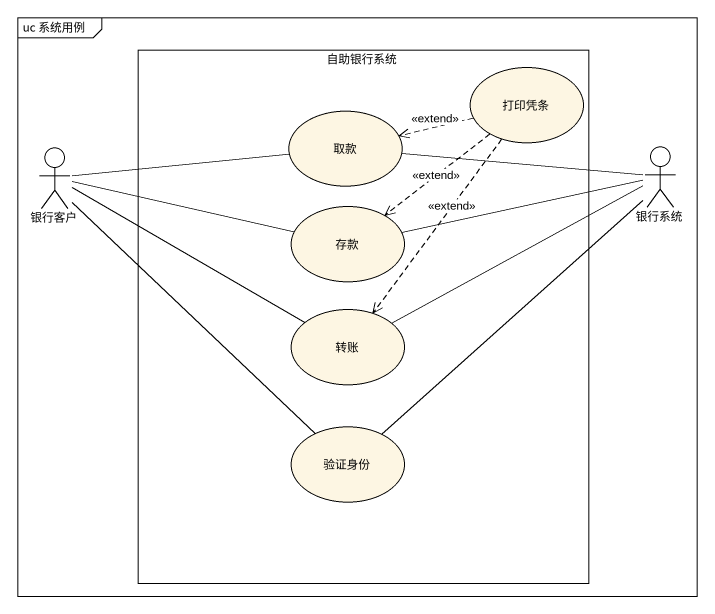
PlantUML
@startuml
mainframe uc 系统用例
rectangle 自助银行系统 {
  usecase 取款
  usecase 打印凭条
  usecase 存款
  usecase 转账
  usecase 验证身份
}
actor 银行客户
actor 银行系统
取款 -right- 银行系统
打印凭条 .left.> 取款 : <<extend>>
打印凭条 ..> 存款 : <<extend>>
打印凭条 ..> 转账 : <<extend>>
银行客户 -right- 取款
银行客户 -right- 存款
银行客户 -right- 转账
银行客户 -- 验证身份
存款 -right- 银行系统
转账 -right- 银行系统
验证身份 -up- 银行系统
@enduml
